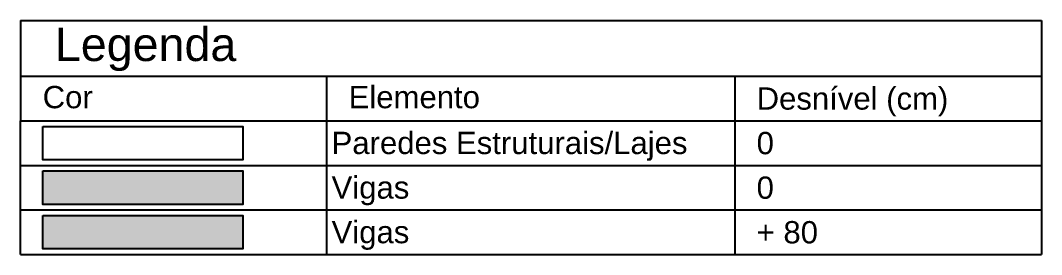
# Model space of a CAD drawing. Extents: x 0 to 119, y 0 to 84.
# Drawn here: x 36.15 to 45.32, y 33.51 to 35.61 of the extents above; entities that cross this region are included whole.
import ezdxf

# ---------------------------------------------------------------- set-up
doc = ezdxf.new("R2010")
doc.units = 0
doc.header["$MEASUREMENT"] = 0
for name, color, linetype in [('25', 130, 'CONTINUOUS'), ('3', 7, 'CONTINUOUS'), ('54', 7, 'CONTINUOUS')]:
    doc.layers.add(name, color=color, linetype=linetype)
doc.styles.add('TQS_ARIAL', font='arial.ttf')

msp = doc.modelspace()

# ---------------------------------------------------------------- linework, layer by layer
at = {"layer": '25', "color": 130, "linetype": 'Continuous'}
msp.add_lwpolyline([(36.3467, 34.263324), (38.1467, 34.263324), (38.1467, 33.963324), (36.3467, 33.963324), (36.3467, 34.263324)], dxfattribs=at)
for points in [[(36.3467, 34.263324), (38.1467, 34.263324), (38.1467, 33.963324)], [(36.3467, 34.263324), (38.1467, 33.963324), (36.3467, 33.963324)], [(36.3467, 34.263324), (36.3467, 33.963324), (36.3467, 34.263324)]]:
    msp.add_solid(points, dxfattribs=at)
at = {"layer": '3', "color": 7, "linetype": 'Continuous'}
for p, q in [((36.1467, 35.613324), (36.1467, 34.713324)), ((36.1467, 35.613324), (45.324932, 35.613324)), ((45.324932, 35.613324), (45.324932, 34.713324)), ((36.1467, 35.113324), (45.324932, 35.113324)), ((38.8967, 35.113324), (38.8967, 34.713324)), ((42.567009, 35.113324), (42.567009, 34.713324)), ((42.567009, 35.113324), (42.567009, 34.713324)), ((36.1467, 34.713324), (45.324932, 34.713324)), ((36.1467, 34.313324), (36.1467, 34.713324)), ((38.8967, 34.713324), (38.8967, 34.313324)), ((42.567009, 34.713324), (42.567009, 34.313324)), ((42.567009, 34.713324), (42.567009, 34.313324)), ((45.324932, 34.713324), (45.324932, 34.313324)), ((36.1467, 34.313324), (45.324932, 34.313324)), ((36.1467, 34.313324), (45.324932, 34.313324)), ((36.1467, 34.313324), (45.324932, 34.313324)), ((36.1467, 34.313324), (45.324932, 34.313324)), ((36.1467, 34.313324), (45.324932, 34.313324)), ((36.1467, 34.313324), (45.324932, 34.313324)), ((36.1467, 33.913324), (36.1467, 34.313324)), ((38.8967, 34.313324), (38.8967, 33.913324)), ((42.567009, 34.313324), (42.567009, 33.913324)), ((42.567009, 34.313324), (42.567009, 33.913324)), ((45.324932, 34.313324), (45.324932, 33.913324)), ((36.1467, 33.513324), (36.1467, 33.913324)), ((36.1467, 33.913324), (45.324932, 33.913324)), ((38.8967, 33.913324), (38.8967, 33.513324)), ((42.567009, 33.913324), (42.567009, 33.513324)), ((42.567009, 33.913324), (42.567009, 33.513324)), ((45.324932, 33.913324), (45.324932, 33.513324)), ((36.1467, 33.513324), (45.324932, 33.513324))]:
    msp.add_line(p, q, dxfattribs=at)
for points in [[(36.3467, 34.663324), (38.1467, 34.663324), (38.1467, 34.363324), (36.3467, 34.363324), (36.3467, 34.663324)], [(36.3467, 34.263324), (38.1467, 34.263324), (38.1467, 33.963324), (36.3467, 33.963324), (36.3467, 34.263324)], [(36.3467, 33.863324), (38.1467, 33.863324), (38.1467, 33.563324), (36.3467, 33.563324), (36.3467, 33.863324)]]:
    msp.add_lwpolyline(points, dxfattribs=at)
at = {"layer": '54', "linetype": 'Continuous'}
msp.add_lwpolyline([(36.3467, 33.863324), (38.1467, 33.863324), (38.1467, 33.563324), (36.3467, 33.563324), (36.3467, 33.863324)], dxfattribs=at)
for points in [[(36.3467, 33.863324), (38.1467, 33.863324), (38.1467, 33.563324)], [(36.3467, 33.863324), (38.1467, 33.563324), (36.3467, 33.563324)], [(36.3467, 33.863324), (36.3467, 33.563324), (36.3467, 33.863324)]]:
    msp.add_solid(points, dxfattribs=at)

# ---------------------------------------------------------------- texts
at = {"layer": '3', "color": 7, "linetype": 'Continuous', "style": 'TQS_ARIAL'}
for s, height, p in [('Legenda', 0.3, (36.456211, 35.249263)), ('Cor', 0.2, (36.3467, 34.825824)), ('Elemento', 0.2, (39.0967, 34.825824)), (' Desnível (cm)', 0.2, (42.68615, 34.81322)), ('Paredes Estruturais/Lajes', 0.2, (38.943509, 34.414813)), (' 0', 0.2, (42.68615, 34.41322)), ('Vigas', 0.2, (38.943509, 34.014813)), (' 0', 0.2, (42.68615, 34.01322)), ('Vigas', 0.2, (38.943509, 33.614813)), (' + 80', 0.2, (42.68615, 33.61322))]:
    msp.add_text(s, height=height, dxfattribs=at).set_placement(p)

doc.saveas('drawing.dxf')
